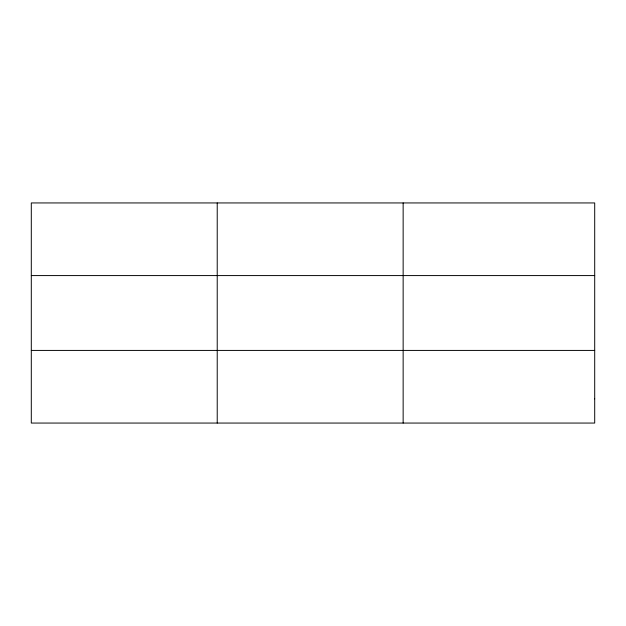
<?xml version="1.0" encoding="UTF-8"?>
<svg xmlns="http://www.w3.org/2000/svg" width="626" height="626" viewBox="0 0 626 626"><rect width="100%" height="100%" fill="white"/><g stroke="black" fill="none" stroke-linecap="round" stroke-linejoin="round"><path stroke-width="0.94" d="M217.222 202.941L217.222 423.059M403.144 202.941L403.144 423.059M31.3 275.581L594.7 275.581M31.3 350.419L594.7 350.419M594.7 398.848L594.7 423.059L31.3 423.059L31.3 202.941L594.7 202.941L594.7 398.848"/></g></svg>
